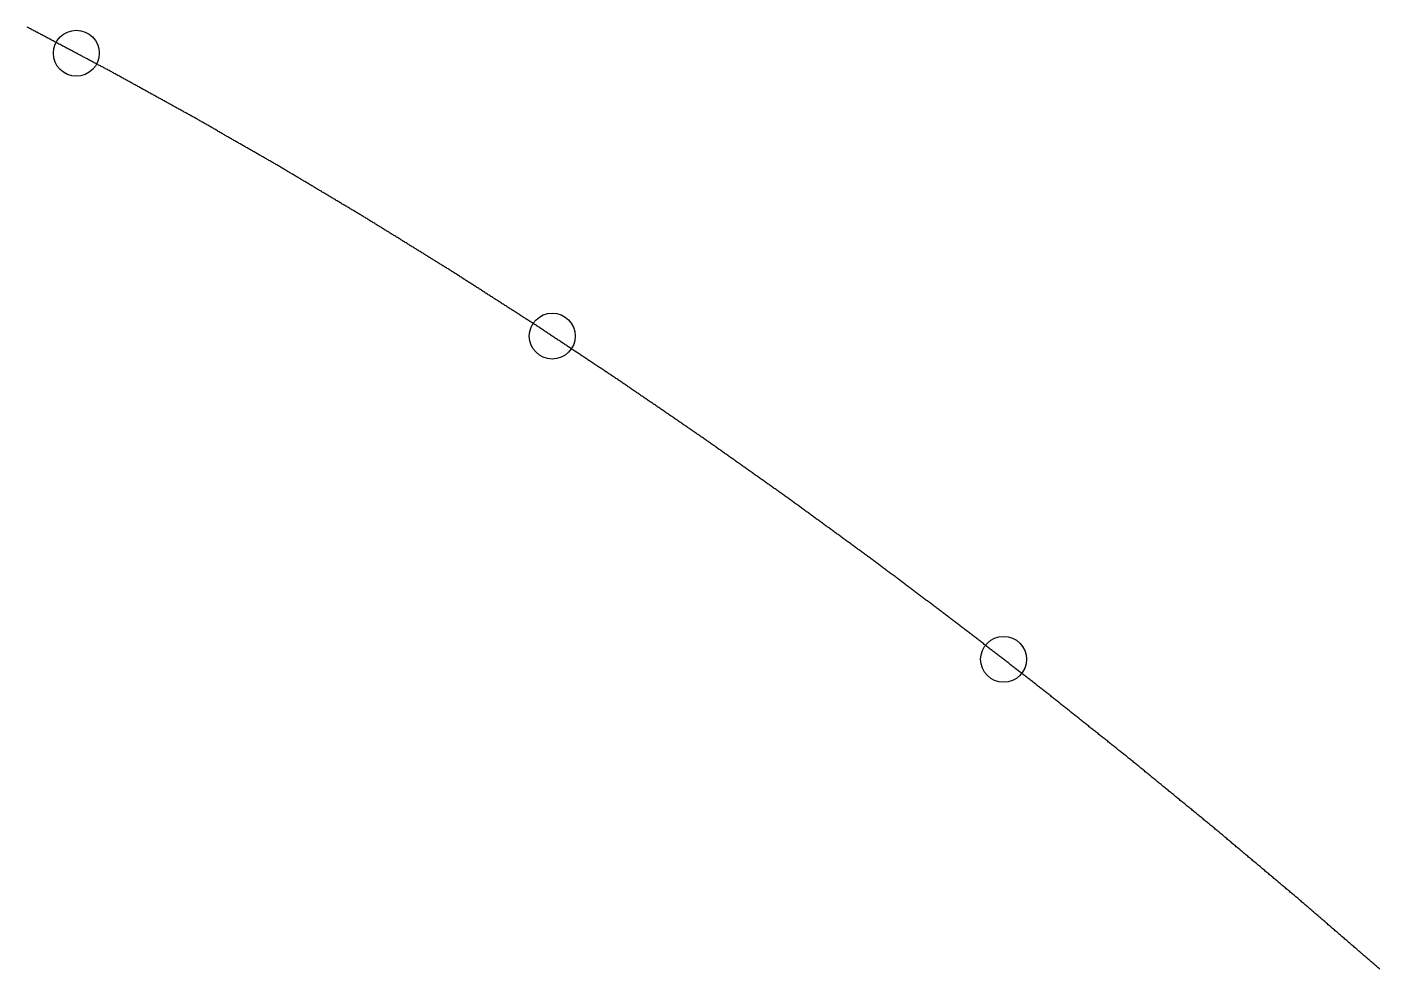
# Model space of a CAD drawing. Extents: x 2 to 292, y 1 to 254.
# Drawn here: x 174.69 to 189.42, y 16.31 to 26.57 of the extents above; entities that cross this region are included whole.
import ezdxf

# ---------------------------------------------------------------- set-up
doc = ezdxf.new("R2010")
doc.units = 0
doc.layers.get('0').update_dxf_attribs({"linetype": 'CONTINUOUS'})
doc.layers.add('RIB_INDICATION', color=1, linetype='CONTINUOUS')

msp = doc.modelspace()

# ---------------------------------------------------------------- linework, layer by layer
msp.add_polyline3d([(189.422, 16.3095, 0), (189.413, 16.3178, 0), (189.403, 16.326, 0), (189.394, 16.3342, 0), (189.384, 16.3425, 0), (189.374, 16.3507, 0), (189.365, 16.3589, 0), (189.355, 16.3672, 0), (189.346, 16.3754, 0), (189.336, 16.3836, 0), (189.327, 16.3919, 0), (189.317, 16.4001, 0), (189.308, 16.4083, 0), (189.298, 16.4166, 0), (189.289, 16.4248, 0), (189.279, 16.433, 0), (189.27, 16.4413, 0), (189.26, 16.4495, 0), (189.25, 16.4577, 0), (189.241, 16.466, 0), (189.231, 16.4742, 0), (189.222, 16.4824, 0), (189.212, 16.4907, 0), (189.203, 16.4989, 0), (189.193, 16.5072, 0), (189.184, 16.5154, 0), (189.174, 16.5236, 0), (189.165, 16.5319, 0), (189.155, 16.5401, 0), (189.146, 16.5483, 0), (189.136, 16.5566, 0), (189.126, 16.5648, 0), (189.117, 16.573, 0), (189.107, 16.5813, 0), (189.098, 16.5895, 0), (189.088, 16.5977, 0), (189.079, 16.606, 0), (189.069, 16.6142, 0), (189.06, 16.6224, 0), (189.05, 16.6307, 0), (189.041, 16.6389, 0), (189.031, 16.6471, 0), (189.022, 16.6554, 0), (189.012, 16.6636, 0), (189.002, 16.6718, 0), (188.993, 16.6801, 0), (188.983, 16.6883, 0), (188.974, 16.6965, 0), (188.964, 16.7048, 0), (188.955, 16.713, 0), (188.945, 16.7212, 0), (188.936, 16.7295, 0), (188.926, 16.7377, 0), (188.917, 16.7459, 0), (188.907, 16.7542, 0), (188.898, 16.7624, 0), (188.888, 16.7706, 0), (188.879, 16.7789, 0), (188.869, 16.7871, 0), (188.859, 16.7953, 0), (188.85, 16.8036, 0), (188.84, 16.8118, 0), (188.831, 16.82, 0), (188.821, 16.8283, 0), (188.812, 16.8365, 0), (188.802, 16.8447, 0), (188.793, 16.853, 0), (188.783, 16.8612, 0), (188.774, 16.8694, 0), (188.764, 16.8777, 0), (188.755, 16.8859, 0), (188.745, 16.8941, 0), (188.735, 16.9024, 0), (188.726, 16.9106, 0), (188.716, 16.9189, 0), (188.707, 16.9271, 0), (188.697, 16.9353, 0), (188.688, 16.9436, 0), (188.678, 16.9518, 0), (188.669, 16.96, 0), (188.659, 16.9683, 0), (188.65, 16.9765, 0), (188.64, 16.9847, 0), (188.631, 16.993, 0), (188.621, 17.0012, 0), (188.611, 17.0094, 0), (188.602, 17.0177, 0), (188.592, 17.0259, 0), (188.583, 17.0341, 0), (188.573, 17.0424, 0), (188.564, 17.0506, 0), (188.554, 17.0588, 0), (188.545, 17.0671, 0), (188.535, 17.0752, 0), (188.526, 17.0832, 0), (188.516, 17.0912, 0), (188.507, 17.0992, 0), (188.497, 17.1072, 0), (188.487, 17.1153, 0), (188.478, 17.1233, 0), (188.468, 17.1313, 0), (188.459, 17.1393, 0), (188.449, 17.1473, 0), (188.44, 17.1554, 0), (188.43, 17.1634, 0), (188.421, 17.1714, 0), (188.411, 17.1794, 0), (188.402, 17.1874, 0), (188.392, 17.1955, 0), (188.383, 17.2035, 0), (188.373, 17.2115, 0), (188.363, 17.2195, 0), (188.354, 17.2276, 0), (188.344, 17.2356, 0), (188.335, 17.2436, 0), (188.325, 17.2516, 0), (188.316, 17.2596, 0), (188.306, 17.2677, 0), (188.297, 17.2757, 0), (188.287, 17.2837, 0), (188.278, 17.2917, 0), (188.268, 17.2997, 0), (188.259, 17.3078, 0), (188.249, 17.3158, 0), (188.24, 17.3238, 0), (188.23, 17.3318, 0), (188.22, 17.3399, 0), (188.211, 17.3479, 0), (188.201, 17.3559, 0), (188.192, 17.3639, 0), (188.182, 17.3719, 0), (188.173, 17.38, 0), (188.163, 17.388, 0), (188.154, 17.396, 0), (188.144, 17.404, 0), (188.135, 17.412, 0), (188.125, 17.4201, 0), (188.116, 17.4281, 0), (188.106, 17.4361, 0), (188.096, 17.4441, 0), (188.087, 17.4522, 0), (188.077, 17.4602, 0), (188.068, 17.4682, 0), (188.058, 17.4762, 0), (188.049, 17.4842, 0), (188.039, 17.4923, 0), (188.03, 17.5003, 0), (188.02, 17.5083, 0), (188.011, 17.5163, 0), (188.001, 17.5243, 0), (187.992, 17.5324, 0), (187.982, 17.5404, 0), (187.973, 17.5484, 0), (187.963, 17.5564, 0), (187.953, 17.5644, 0), (187.944, 17.5725, 0), (187.934, 17.5805, 0), (187.925, 17.5885, 0), (187.915, 17.5965, 0), (187.906, 17.6046, 0), (187.896, 17.6126, 0), (187.887, 17.6206, 0), (187.877, 17.6286, 0), (187.868, 17.6366, 0), (187.858, 17.6447, 0), (187.849, 17.6527, 0), (187.839, 17.6607, 0), (187.829, 17.6687, 0), (187.82, 17.6767, 0), (187.81, 17.6848, 0), (187.801, 17.6928, 0), (187.791, 17.7008, 0), (187.782, 17.7088, 0), (187.772, 17.7169, 0), (187.763, 17.7249, 0), (187.753, 17.7329, 0), (187.744, 17.7409, 0), (187.734, 17.7489, 0), (187.725, 17.757, 0), (187.715, 17.765, 0), (187.706, 17.773, 0), (187.696, 17.781, 0), (187.686, 17.789, 0), (187.677, 17.7971, 0), (187.667, 17.8051, 0), (187.658, 17.8131, 0), (187.648, 17.8211, 0), (187.639, 17.8291, 0), (187.629, 17.8372, 0), (187.62, 17.8452, 0), (187.61, 17.8531, 0), (187.601, 17.8609, 0), (187.591, 17.8687, 0), (187.582, 17.8765, 0), (187.572, 17.8843, 0), (187.562, 17.8921, 0), (187.553, 17.8999, 0), (187.543, 17.9077, 0), (187.534, 17.9155, 0), (187.524, 17.9234, 0), (187.515, 17.9312, 0), (187.505, 17.939, 0), (187.496, 17.9468, 0), (187.486, 17.9546, 0), (187.477, 17.9624, 0), (187.467, 17.9702, 0), (187.458, 17.978, 0), (187.448, 17.9858, 0), (187.439, 17.9936, 0), (187.429, 18.0014, 0), (187.419, 18.0092, 0), (187.41, 18.0171, 0), (187.4, 18.0249, 0), (187.391, 18.0327, 0), (187.381, 18.0405, 0), (187.372, 18.0483, 0), (187.362, 18.0561, 0), (187.353, 18.0639, 0), (187.343, 18.0717, 0), (187.334, 18.0795, 0), (187.324, 18.0873, 0), (187.315, 18.0951, 0), (187.305, 18.103, 0), (187.296, 18.1108, 0), (187.286, 18.1186, 0), (187.276, 18.1264, 0), (187.267, 18.1342, 0), (187.257, 18.142, 0), (187.248, 18.1498, 0), (187.238, 18.1576, 0), (187.229, 18.1654, 0), (187.219, 18.1732, 0), (187.21, 18.181, 0), (187.2, 18.1888, 0), (187.191, 18.1967, 0), (187.181, 18.2045, 0), (187.172, 18.2123, 0), (187.162, 18.2201, 0), (187.153, 18.2279, 0), (187.143, 18.2357, 0), (187.133, 18.2435, 0), (187.124, 18.2513, 0), (187.114, 18.2591, 0), (187.105, 18.2669, 0), (187.095, 18.2747, 0), (187.086, 18.2825, 0), (187.076, 18.2904, 0), (187.067, 18.2982, 0), (187.057, 18.306, 0), (187.048, 18.3138, 0), (187.038, 18.3216, 0), (187.029, 18.3294, 0), (187.019, 18.3372, 0), (187.009, 18.345, 0), (187, 18.3528, 0), (186.99, 18.3606, 0), (186.981, 18.3684, 0), (186.971, 18.3762, 0), (186.962, 18.3841, 0), (186.952, 18.3919, 0), (186.943, 18.3997, 0), (186.933, 18.4075, 0), (186.924, 18.4153, 0), (186.914, 18.4231, 0), (186.905, 18.4309, 0), (186.895, 18.4387, 0), (186.886, 18.4465, 0), (186.876, 18.4543, 0), (186.866, 18.4621, 0), (186.857, 18.4699, 0), (186.847, 18.4778, 0), (186.838, 18.4856, 0), (186.828, 18.4934, 0), (186.819, 18.5012, 0), (186.809, 18.509, 0), (186.8, 18.5168, 0), (186.79, 18.5246, 0), (186.781, 18.5324, 0), (186.771, 18.5402, 0), (186.762, 18.548, 0), (186.752, 18.5558, 0), (186.743, 18.5637, 0), (186.733, 18.5715, 0), (186.723, 18.5793, 0), (186.714, 18.5871, 0), (186.704, 18.5949, 0), (186.695, 18.6027, 0), (186.685, 18.6104, 0), (186.676, 18.618, 0), (186.666, 18.6256, 0), (186.657, 18.6332, 0), (186.647, 18.6408, 0), (186.638, 18.6484, 0), (186.628, 18.656, 0), (186.619, 18.6635, 0), (186.609, 18.6711, 0), (186.6, 18.6787, 0), (186.59, 18.6863, 0), (186.58, 18.6939, 0), (186.571, 18.7015, 0), (186.561, 18.7091, 0), (186.552, 18.7167, 0), (186.542, 18.7243, 0), (186.533, 18.7319, 0), (186.523, 18.7395, 0), (186.514, 18.7471, 0), (186.504, 18.7547, 0), (186.495, 18.7623, 0), (186.485, 18.7699, 0), (186.476, 18.7775, 0), (186.466, 18.7851, 0), (186.457, 18.7927, 0), (186.447, 18.8003, 0), (186.437, 18.8079, 0), (186.428, 18.8155, 0), (186.418, 18.8231, 0), (186.409, 18.8307, 0), (186.399, 18.8382, 0), (186.39, 18.8458, 0), (186.38, 18.8534, 0), (186.371, 18.861, 0), (186.361, 18.8686, 0), (186.352, 18.8762, 0), (186.342, 18.8838, 0), (186.333, 18.8914, 0), (186.323, 18.899, 0), (186.314, 18.9066, 0), (186.304, 18.9142, 0), (186.295, 18.9218, 0), (186.285, 18.9294, 0), (186.275, 18.937, 0), (186.266, 18.9446, 0), (186.256, 18.9522, 0), (186.247, 18.9598, 0), (186.237, 18.9674, 0), (186.228, 18.975, 0), (186.218, 18.9826, 0), (186.209, 18.9902, 0), (186.199, 18.9978, 0), (186.19, 19.0054, 0), (186.18, 19.0129, 0), (186.171, 19.0205, 0), (186.161, 19.0281, 0), (186.152, 19.0357, 0), (186.142, 19.0433, 0), (186.132, 19.0509, 0), (186.123, 19.0585, 0), (186.113, 19.0661, 0), (186.104, 19.0737, 0), (186.094, 19.0813, 0), (186.085, 19.0889, 0), (186.075, 19.0965, 0), (186.066, 19.1041, 0), (186.056, 19.1117, 0), (186.047, 19.1193, 0), (186.037, 19.1269, 0), (186.028, 19.1345, 0), (186.018, 19.1421, 0), (186.009, 19.1497, 0), (185.999, 19.1573, 0), (185.989, 19.1649, 0), (185.98, 19.1725, 0), (185.97, 19.1801, 0), (185.961, 19.1877, 0), (185.951, 19.1952, 0), (185.942, 19.2028, 0), (185.932, 19.2104, 0), (185.923, 19.218, 0), (185.913, 19.2256, 0), (185.904, 19.2332, 0), (185.894, 19.2408, 0), (185.885, 19.2484, 0), (185.875, 19.256, 0), (185.866, 19.2636, 0), (185.856, 19.2712, 0), (185.846, 19.2788, 0), (185.837, 19.2864, 0), (185.827, 19.294, 0), (185.818, 19.3016, 0), (185.808, 19.3092, 0), (185.799, 19.3168, 0), (185.789, 19.3244, 0), (185.78, 19.332, 0), (185.77, 19.3396, 0), (185.761, 19.347, 0), (185.751, 19.3544, 0), (185.742, 19.3618, 0), (185.732, 19.3692, 0), (185.723, 19.3766, 0), (185.713, 19.384, 0), (185.704, 19.3913, 0), (185.694, 19.3987, 0), (185.684, 19.4061, 0), (185.675, 19.4135, 0), (185.665, 19.4209, 0), (185.656, 19.4283, 0), (185.646, 19.4356, 0), (185.637, 19.443, 0), (185.627, 19.4504, 0), (185.618, 19.4578, 0), (185.608, 19.4652, 0), (185.599, 19.4726, 0), (185.589, 19.4799, 0), (185.58, 19.4873, 0), (185.57, 19.4947, 0), (185.561, 19.5021, 0), (185.551, 19.5095, 0), (185.541, 19.5169, 0), (185.532, 19.5242, 0), (185.522, 19.5316, 0), (185.513, 19.539, 0), (185.503, 19.5464, 0), (185.494, 19.5538, 0), (185.484, 19.5612, 0), (185.475, 19.5685, 0), (185.465, 19.5759, 0), (185.456, 19.5833, 0), (185.446, 19.5907, 0), (185.437, 19.5981, 0), (185.427, 19.6055, 0), (185.418, 19.6128, 0), (185.408, 19.6202, 0), (185.399, 19.6276, 0), (185.389, 19.635, 0), (185.379, 19.6424, 0), (185.37, 19.6497, 0), (185.36, 19.6571, 0), (185.351, 19.6645, 0), (185.341, 19.6719, 0), (185.332, 19.6793, 0), (185.322, 19.6867, 0), (185.313, 19.694, 0), (185.303, 19.7014, 0), (185.294, 19.7088, 0), (185.284, 19.7162, 0), (185.275, 19.7236, 0), (185.265, 19.731, 0), (185.256, 19.7383, 0), (185.246, 19.7457, 0), (185.237, 19.7531, 0), (185.227, 19.7605, 0), (185.217, 19.7679, 0), (185.208, 19.7753, 0), (185.198, 19.7826, 0), (185.189, 19.79, 0), (185.179, 19.7974, 0), (185.17, 19.8048, 0), (185.16, 19.8122, 0), (185.151, 19.8196, 0), (185.141, 19.8269, 0), (185.132, 19.8343, 0), (185.122, 19.8417, 0), (185.113, 19.8491, 0), (185.103, 19.8565, 0), (185.094, 19.8639, 0), (185.084, 19.8712, 0), (185.074, 19.8786, 0), (185.065, 19.886, 0), (185.055, 19.8934, 0), (185.046, 19.9008, 0), (185.036, 19.9082, 0), (185.027, 19.9155, 0), (185.017, 19.9229, 0), (185.008, 19.9303, 0), (184.998, 19.9377, 0), (184.989, 19.9451, 0), (184.979, 19.9524, 0), (184.97, 19.9598, 0), (184.96, 19.9672, 0), (184.951, 19.9746, 0), (184.941, 19.982, 0), (184.932, 19.9894, 0), (184.922, 19.9967, 0), (184.912, 20.0041, 0), (184.903, 20.0115, 0), (184.893, 20.0189, 0), (184.884, 20.0263, 0), (184.874, 20.0337, 0), (184.865, 20.041, 0), (184.855, 20.0484, 0), (184.846, 20.0558, 0), (184.836, 20.0631, 0), (184.827, 20.0703, 0), (184.817, 20.0774, 0), (184.808, 20.0846, 0), (184.798, 20.0918, 0), (184.789, 20.0989, 0), (184.779, 20.1061, 0), (184.77, 20.1133, 0), (184.76, 20.1205, 0), (184.75, 20.1276, 0), (184.741, 20.1348, 0), (184.731, 20.142, 0), (184.722, 20.1491, 0), (184.712, 20.1563, 0), (184.703, 20.1635, 0), (184.693, 20.1706, 0), (184.684, 20.1778, 0), (184.674, 20.185, 0), (184.665, 20.1922, 0), (184.655, 20.1993, 0), (184.646, 20.2065, 0), (184.636, 20.2137, 0), (184.627, 20.2208, 0), (184.617, 20.228, 0), (184.608, 20.2352, 0), (184.598, 20.2423, 0), (184.588, 20.2495, 0), (184.579, 20.2567, 0), (184.569, 20.2639, 0), (184.56, 20.271, 0), (184.55, 20.2782, 0), (184.541, 20.2854, 0), (184.531, 20.2925, 0), (184.522, 20.2997, 0), (184.512, 20.3069, 0), (184.503, 20.314, 0), (184.493, 20.3212, 0), (184.484, 20.3284, 0), (184.474, 20.3356, 0), (184.465, 20.3427, 0), (184.455, 20.3499, 0), (184.446, 20.3571, 0), (184.436, 20.3642, 0), (184.426, 20.3714, 0), (184.417, 20.3786, 0), (184.407, 20.3857, 0), (184.398, 20.3929, 0), (184.388, 20.4001, 0), (184.379, 20.4073, 0), (184.369, 20.4144, 0), (184.36, 20.4216, 0), (184.35, 20.4288, 0), (184.341, 20.4359, 0), (184.331, 20.4431, 0), (184.322, 20.4503, 0), (184.312, 20.4574, 0), (184.303, 20.4646, 0), (184.293, 20.4718, 0), (184.284, 20.479, 0), (184.274, 20.4861, 0), (184.264, 20.4933, 0), (184.255, 20.5005, 0), (184.245, 20.5076, 0), (184.236, 20.5148, 0), (184.226, 20.522, 0), (184.217, 20.5292, 0), (184.207, 20.5363, 0), (184.198, 20.5435, 0), (184.188, 20.5507, 0), (184.179, 20.5578, 0), (184.169, 20.565, 0), (184.16, 20.5722, 0), (184.15, 20.5793, 0), (184.141, 20.5865, 0), (184.131, 20.5937, 0), (184.122, 20.6009, 0), (184.112, 20.608, 0), (184.103, 20.6152, 0), (184.093, 20.6224, 0), (184.083, 20.6295, 0), (184.074, 20.6367, 0), (184.064, 20.6439, 0), (184.055, 20.651, 0), (184.045, 20.6582, 0), (184.036, 20.6654, 0), (184.026, 20.6726, 0), (184.017, 20.6797, 0), (184.007, 20.6869, 0), (183.998, 20.6941, 0), (183.988, 20.7012, 0), (183.979, 20.7084, 0), (183.969, 20.7156, 0), (183.96, 20.7227, 0), (183.95, 20.7299, 0), (183.941, 20.7371, 0), (183.931, 20.7443, 0), (183.921, 20.7514, 0), (183.912, 20.7585, 0), (183.902, 20.7655, 0), (183.893, 20.7724, 0), (183.883, 20.7794, 0), (183.874, 20.7863, 0), (183.864, 20.7933, 0), (183.855, 20.8002, 0), (183.845, 20.8072, 0), (183.836, 20.8142, 0), (183.826, 20.8211, 0), (183.817, 20.8281, 0), (183.807, 20.835, 0), (183.798, 20.842, 0), (183.788, 20.8489, 0), (183.779, 20.8559, 0), (183.769, 20.8629, 0), (183.759, 20.8698, 0), (183.75, 20.8768, 0), (183.74, 20.8837, 0), (183.731, 20.8907, 0), (183.721, 20.8977, 0), (183.712, 20.9046, 0), (183.702, 20.9116, 0), (183.693, 20.9185, 0), (183.683, 20.9255, 0), (183.674, 20.9324, 0), (183.664, 20.9394, 0), (183.655, 20.9464, 0), (183.645, 20.9533, 0), (183.636, 20.9603, 0), (183.626, 20.9672, 0), (183.617, 20.9742, 0), (183.607, 20.9811, 0), (183.598, 20.9881, 0), (183.588, 20.9951, 0), (183.578, 21.002, 0), (183.569, 21.009, 0), (183.559, 21.0159, 0), (183.55, 21.0229, 0), (183.54, 21.0298, 0), (183.531, 21.0368, 0), (183.521, 21.0438, 0), (183.512, 21.0507, 0), (183.502, 21.0577, 0), (183.493, 21.0646, 0), (183.483, 21.0716, 0), (183.474, 21.0785, 0), (183.464, 21.0855, 0), (183.455, 21.0925, 0), (183.445, 21.0994, 0), (183.436, 21.1064, 0), (183.426, 21.1133, 0), (183.417, 21.1203, 0), (183.407, 21.1272, 0), (183.397, 21.1342, 0), (183.388, 21.1412, 0), (183.378, 21.1481, 0), (183.369, 21.1551, 0), (183.359, 21.162, 0), (183.35, 21.169, 0), (183.34, 21.1759, 0), (183.331, 21.1829, 0), (183.321, 21.1899, 0), (183.312, 21.1968, 0), (183.302, 21.2038, 0), (183.293, 21.2107, 0), (183.283, 21.2177, 0), (183.274, 21.2246, 0), (183.264, 21.2316, 0), (183.255, 21.2386, 0), (183.245, 21.2455, 0), (183.236, 21.2525, 0), (183.226, 21.2594, 0), (183.216, 21.2664, 0), (183.207, 21.2734, 0), (183.197, 21.2803, 0), (183.188, 21.2873, 0), (183.178, 21.2942, 0), (183.169, 21.3012, 0), (183.159, 21.3081, 0), (183.15, 21.3151, 0), (183.14, 21.3221, 0), (183.131, 21.329, 0), (183.121, 21.336, 0), (183.112, 21.3429, 0), (183.102, 21.3499, 0), (183.093, 21.3568, 0), (183.083, 21.3638, 0), (183.074, 21.3708, 0), (183.064, 21.3777, 0), (183.054, 21.3847, 0), (183.045, 21.3916, 0), (183.035, 21.3986, 0), (183.026, 21.4055, 0), (183.016, 21.4125, 0), (183.007, 21.4195, 0), (182.997, 21.4264, 0), (182.988, 21.4333, 0), (182.978, 21.44, 0), (182.969, 21.4468, 0), (182.959, 21.4535, 0), (182.95, 21.4603, 0), (182.94, 21.467, 0), (182.931, 21.4738, 0), (182.921, 21.4805, 0), (182.912, 21.4872, 0), (182.902, 21.494, 0), (182.893, 21.5007, 0), (182.883, 21.5075, 0), (182.874, 21.5142, 0), (182.864, 21.521, 0), (182.854, 21.5277, 0), (182.845, 21.5345, 0), (182.835, 21.5412, 0), (182.826, 21.5479, 0), (182.816, 21.5547, 0), (182.807, 21.5614, 0), (182.797, 21.5682, 0), (182.788, 21.5749, 0), (182.778, 21.5817, 0), (182.769, 21.5884, 0), (182.759, 21.5952, 0), (182.75, 21.6019, 0), (182.74, 21.6086, 0), (182.731, 21.6154, 0), (182.721, 21.6221, 0), (182.712, 21.6289, 0), (182.702, 21.6356, 0), (182.693, 21.6424, 0), (182.683, 21.6491, 0), (182.673, 21.6559, 0), (182.664, 21.6626, 0), (182.654, 21.6694, 0), (182.645, 21.6761, 0), (182.635, 21.6828, 0), (182.626, 21.6896, 0), (182.616, 21.6963, 0), (182.607, 21.7031, 0), (182.597, 21.7098, 0), (182.588, 21.7166, 0), (182.578, 21.7233, 0), (182.569, 21.7301, 0), (182.559, 21.7368, 0), (182.55, 21.7435, 0), (182.54, 21.7503, 0), (182.531, 21.757, 0), (182.521, 21.7638, 0), (182.512, 21.7705, 0), (182.502, 21.7773, 0), (182.492, 21.784, 0), (182.483, 21.7908, 0), (182.473, 21.7975, 0), (182.464, 21.8042, 0), (182.454, 21.811, 0), (182.445, 21.8177, 0), (182.435, 21.8245, 0), (182.426, 21.8312, 0), (182.416, 21.838, 0), (182.407, 21.8447, 0), (182.397, 21.8515, 0), (182.388, 21.8582, 0), (182.378, 21.8649, 0), (182.369, 21.8717, 0), (182.359, 21.8784, 0), (182.35, 21.8852, 0), (182.34, 21.8919, 0), (182.331, 21.8987, 0), (182.321, 21.9054, 0), (182.312, 21.9122, 0), (182.302, 21.9189, 0), (182.292, 21.9256, 0), (182.283, 21.9324, 0), (182.273, 21.9391, 0), (182.264, 21.9459, 0), (182.254, 21.9526, 0), (182.245, 21.9594, 0), (182.235, 21.9661, 0), (182.226, 21.9729, 0), (182.216, 21.9796, 0), (182.207, 21.9863, 0), (182.197, 21.9931, 0), (182.188, 21.9998, 0), (182.178, 22.0066, 0), (182.169, 22.0133, 0), (182.159, 22.0201, 0), (182.15, 22.0268, 0), (182.14, 22.0336, 0), (182.131, 22.0403, 0), (182.121, 22.0471, 0), (182.111, 22.0538, 0), (182.102, 22.0605, 0), (182.092, 22.0673, 0), (182.083, 22.074, 0), (182.073, 22.0808, 0), (182.064, 22.0874, 0), (182.054, 22.094, 0), (182.045, 22.1005, 0), (182.035, 22.107, 0), (182.026, 22.1136, 0), (182.016, 22.1201, 0), (182.007, 22.1266, 0), (181.997, 22.1332, 0), (181.988, 22.1397, 0), (181.978, 22.1462, 0), (181.969, 22.1528, 0), (181.959, 22.1593, 0), (181.95, 22.1658, 0), (181.94, 22.1724, 0), (181.931, 22.1789, 0), (181.921, 22.1854, 0), (181.911, 22.192, 0), (181.902, 22.1985, 0), (181.892, 22.205, 0), (181.883, 22.2116, 0), (181.873, 22.2181, 0), (181.864, 22.2246, 0), (181.854, 22.2311, 0), (181.845, 22.2377, 0), (181.835, 22.2442, 0), (181.826, 22.2507, 0), (181.816, 22.2573, 0), (181.807, 22.2638, 0), (181.797, 22.2703, 0), (181.788, 22.2769, 0), (181.778, 22.2834, 0), (181.769, 22.2899, 0), (181.759, 22.2965, 0), (181.75, 22.303, 0), (181.74, 22.3095, 0), (181.731, 22.3161, 0), (181.721, 22.3226, 0), (181.711, 22.3291, 0), (181.702, 22.3357, 0), (181.692, 22.3422, 0), (181.683, 22.3487, 0), (181.673, 22.3553, 0), (181.664, 22.3618, 0), (181.654, 22.3683, 0), (181.645, 22.3748, 0), (181.635, 22.3814, 0), (181.626, 22.3879, 0), (181.616, 22.3944, 0), (181.607, 22.401, 0), (181.597, 22.4075, 0), (181.588, 22.414, 0), (181.578, 22.4206, 0), (181.569, 22.4271, 0), (181.559, 22.4336, 0), (181.55, 22.4402, 0), (181.54, 22.4467, 0), (181.531, 22.4532, 0), (181.521, 22.4598, 0), (181.512, 22.4663, 0), (181.502, 22.4728, 0), (181.492, 22.4794, 0), (181.483, 22.4859, 0), (181.473, 22.4924, 0), (181.464, 22.499, 0), (181.454, 22.5055, 0), (181.445, 22.512, 0), (181.435, 22.5186, 0), (181.426, 22.5251, 0), (181.416, 22.5316, 0), (181.407, 22.5381, 0), (181.397, 22.5447, 0), (181.388, 22.5512, 0), (181.378, 22.5577, 0), (181.369, 22.5643, 0), (181.359, 22.5708, 0), (181.35, 22.5773, 0), (181.34, 22.5839, 0), (181.331, 22.5904, 0), (181.321, 22.5969, 0), (181.312, 22.6035, 0), (181.302, 22.61, 0), (181.292, 22.6165, 0), (181.283, 22.6231, 0), (181.273, 22.6296, 0), (181.264, 22.6361, 0), (181.254, 22.6427, 0), (181.245, 22.6492, 0), (181.235, 22.6557, 0), (181.226, 22.6623, 0), (181.216, 22.6688, 0), (181.207, 22.6753, 0), (181.197, 22.6818, 0), (181.188, 22.6884, 0), (181.178, 22.6949, 0), (181.169, 22.7014, 0), (181.159, 22.708, 0), (181.15, 22.7145, 0), (181.14, 22.721, 0), (181.131, 22.7273, 0), (181.121, 22.7336, 0), (181.112, 22.7399, 0), (181.102, 22.7463, 0), (181.092, 22.7526, 0), (181.083, 22.7589, 0), (181.073, 22.7652, 0), (181.064, 22.7715, 0), (181.054, 22.7778, 0), (181.045, 22.7842, 0), (181.035, 22.7905, 0), (181.026, 22.7968, 0), (181.016, 22.8031, 0), (181.007, 22.8094, 0), (180.997, 22.8158, 0), (180.988, 22.8221, 0), (180.978, 22.8284, 0), (180.969, 22.8347, 0), (180.959, 22.841, 0), (180.95, 22.8474, 0), (180.94, 22.8537, 0), (180.931, 22.86, 0), (180.921, 22.8663, 0), (180.912, 22.8726, 0), (180.902, 22.879, 0), (180.893, 22.8853, 0), (180.883, 22.8916, 0), (180.873, 22.8979, 0), (180.864, 22.9042, 0), (180.854, 22.9106, 0), (180.845, 22.9169, 0), (180.835, 22.9232, 0), (180.826, 22.9295, 0), (180.816, 22.9358, 0), (180.807, 22.9421, 0), (180.797, 22.9485, 0), (180.788, 22.9548, 0), (180.778, 22.9611, 0), (180.769, 22.9674, 0), (180.759, 22.9737, 0), (180.75, 22.9801, 0), (180.74, 22.9864, 0), (180.731, 22.9927, 0), (180.721, 22.999, 0), (180.712, 23.0053, 0), (180.702, 23.0117, 0), (180.693, 23.018, 0), (180.683, 23.0243, 0), (180.674, 23.0306, 0), (180.664, 23.0369, 0), (180.654, 23.0433, 0), (180.645, 23.0496, 0), (180.635, 23.0559, 0), (180.626, 23.0622, 0), (180.616, 23.0685, 0), (180.607, 23.0748, 0), (180.597, 23.0812, 0), (180.588, 23.0875, 0), (180.578, 23.0938, 0), (180.569, 23.1001, 0), (180.559, 23.1064, 0), (180.55, 23.1128, 0), (180.54, 23.1191, 0), (180.531, 23.1254, 0), (180.521, 23.1317, 0), (180.512, 23.138, 0), (180.502, 23.1444, 0), (180.493, 23.1507, 0), (180.483, 23.157, 0), (180.474, 23.1633, 0), (180.464, 23.1696, 0), (180.455, 23.176, 0), (180.445, 23.1823, 0), (180.435, 23.1886, 0), (180.426, 23.1949, 0), (180.416, 23.2012, 0), (180.407, 23.2075, 0), (180.397, 23.2139, 0), (180.388, 23.2202, 0), (180.378, 23.2265, 0), (180.369, 23.2328, 0), (180.359, 23.2391, 0), (180.35, 23.2455, 0), (180.34, 23.2518, 0), (180.331, 23.2581, 0), (180.321, 23.2644, 0), (180.312, 23.2707, 0), (180.302, 23.2771, 0), (180.293, 23.2834, 0), (180.283, 23.2897, 0), (180.274, 23.296, 0), (180.264, 23.3023, 0), (180.255, 23.3087, 0), (180.245, 23.315, 0), (180.236, 23.3213, 0), (180.226, 23.3276, 0), (180.216, 23.3339, 0), (180.207, 23.34, 0), (180.197, 23.3461, 0), (180.188, 23.3522, 0), (180.178, 23.3583, 0), (180.169, 23.3644, 0), (180.159, 23.3705, 0), (180.15, 23.3766, 0), (180.14, 23.3827, 0), (180.131, 23.3888, 0), (180.121, 23.3949, 0), (180.112, 23.401, 0), (180.102, 23.4072, 0), (180.093, 23.4133, 0), (180.083, 23.4194, 0), (180.074, 23.4255, 0), (180.064, 23.4316, 0), (180.055, 23.4377, 0), (180.045, 23.4438, 0), (180.036, 23.4499, 0), (180.026, 23.456, 0), (180.017, 23.4621, 0), (180.007, 23.4682, 0), (179.998, 23.4743, 0), (179.988, 23.4804, 0), (179.979, 23.4865, 0), (179.969, 23.4926, 0), (179.959, 23.4988, 0), (179.95, 23.5049, 0), (179.94, 23.511, 0), (179.931, 23.5171, 0), (179.921, 23.5232, 0), (179.912, 23.5293, 0), (179.902, 23.5354, 0), (179.893, 23.5415, 0), (179.883, 23.5476, 0), (179.874, 23.5537, 0), (179.864, 23.5598, 0), (179.855, 23.5659, 0), (179.845, 23.572, 0), (179.836, 23.5781, 0), (179.826, 23.5842, 0), (179.817, 23.5903, 0), (179.807, 23.5965, 0), (179.798, 23.6026, 0), (179.788, 23.6087, 0), (179.779, 23.6148, 0), (179.769, 23.6209, 0), (179.76, 23.627, 0), (179.75, 23.6331, 0), (179.741, 23.6392, 0), (179.731, 23.6453, 0), (179.721, 23.6514, 0), (179.712, 23.6575, 0), (179.702, 23.6636, 0), (179.693, 23.6697, 0), (179.683, 23.6758, 0), (179.674, 23.6819, 0), (179.664, 23.688, 0), (179.655, 23.6942, 0), (179.645, 23.7003, 0), (179.636, 23.7064, 0), (179.626, 23.7125, 0), (179.617, 23.7186, 0), (179.607, 23.7247, 0), (179.598, 23.7308, 0), (179.588, 23.7369, 0), (179.579, 23.743, 0), (179.569, 23.7491, 0), (179.56, 23.7552, 0), (179.55, 23.7613, 0), (179.541, 23.7674, 0), (179.531, 23.7735, 0), (179.522, 23.7796, 0), (179.512, 23.7857, 0), (179.503, 23.7919, 0), (179.493, 23.798, 0), (179.483, 23.8041, 0), (179.474, 23.8102, 0), (179.464, 23.8163, 0), (179.455, 23.8224, 0), (179.445, 23.8285, 0), (179.436, 23.8346, 0), (179.426, 23.8407, 0), (179.417, 23.8468, 0), (179.407, 23.8529, 0), (179.398, 23.859, 0), (179.388, 23.8651, 0), (179.379, 23.8712, 0), (179.369, 23.8773, 0), (179.36, 23.8834, 0), (179.35, 23.8896, 0), (179.341, 23.8957, 0), (179.331, 23.9018, 0), (179.322, 23.9079, 0), (179.312, 23.914, 0), (179.303, 23.9201, 0), (179.293, 23.9262, 0), (179.284, 23.932, 0), (179.274, 23.9379, 0), (179.265, 23.9438, 0), (179.255, 23.9497, 0), (179.245, 23.9556, 0), (179.236, 23.9615, 0), (179.226, 23.9674, 0), (179.217, 23.9733, 0), (179.207, 23.9792, 0), (179.198, 23.9851, 0), (179.188, 23.991, 0), (179.179, 23.9969, 0), (179.169, 24.0028, 0), (179.16, 24.0087, 0), (179.15, 24.0146, 0), (179.141, 24.0205, 0), (179.131, 24.0263, 0), (179.122, 24.0322, 0), (179.112, 24.0381, 0), (179.103, 24.044, 0), (179.093, 24.0499, 0), (179.084, 24.0558, 0), (179.074, 24.0617, 0), (179.065, 24.0676, 0), (179.055, 24.0735, 0), (179.046, 24.0794, 0), (179.036, 24.0853, 0), (179.027, 24.0912, 0), (179.017, 24.0971, 0), (179.008, 24.103, 0), (178.998, 24.1089, 0), (178.989, 24.1147, 0), (178.979, 24.1206, 0), (178.969, 24.1265, 0), (178.96, 24.1324, 0), (178.95, 24.1383, 0), (178.941, 24.1442, 0), (178.931, 24.1501, 0), (178.922, 24.156, 0), (178.912, 24.1619, 0), (178.903, 24.1678, 0), (178.893, 24.1737, 0), (178.884, 24.1796, 0), (178.874, 24.1855, 0), (178.865, 24.1914, 0), (178.855, 24.1973, 0), (178.846, 24.2032, 0), (178.836, 24.209, 0), (178.827, 24.2149, 0), (178.817, 24.2208, 0), (178.808, 24.2267, 0), (178.798, 24.2326, 0), (178.789, 24.2385, 0), (178.779, 24.2444, 0), (178.77, 24.2503, 0), (178.76, 24.2562, 0), (178.751, 24.2621, 0), (178.741, 24.268, 0), (178.732, 24.2739, 0), (178.722, 24.2798, 0), (178.712, 24.2857, 0), (178.703, 24.2916, 0), (178.693, 24.2974, 0), (178.684, 24.3033, 0), (178.674, 24.3092, 0), (178.665, 24.3151, 0), (178.655, 24.321, 0), (178.646, 24.3269, 0), (178.636, 24.3328, 0), (178.627, 24.3387, 0), (178.617, 24.3446, 0), (178.608, 24.3505, 0), (178.598, 24.3564, 0), (178.589, 24.3623, 0), (178.579, 24.3682, 0), (178.57, 24.3741, 0), (178.56, 24.38, 0), (178.551, 24.3859, 0), (178.541, 24.3917, 0), (178.532, 24.3976, 0), (178.522, 24.4035, 0), (178.513, 24.4094, 0), (178.503, 24.4153, 0), (178.494, 24.4212, 0), (178.484, 24.4271, 0), (178.475, 24.433, 0), (178.465, 24.4389, 0), (178.455, 24.4448, 0), (178.446, 24.4507, 0), (178.436, 24.4566, 0), (178.427, 24.4625, 0), (178.417, 24.4684, 0), (178.408, 24.4743, 0), (178.398, 24.4801, 0), (178.389, 24.486, 0), (178.379, 24.4919, 0), (178.37, 24.4978, 0), (178.36, 24.5035, 0), (178.351, 24.5092, 0), (178.341, 24.5148, 0), (178.332, 24.5205, 0), (178.322, 24.5262, 0), (178.313, 24.5319, 0), (178.303, 24.5376, 0), (178.294, 24.5432, 0), (178.284, 24.5489, 0), (178.275, 24.5546, 0), (178.265, 24.5603, 0), (178.256, 24.566, 0), (178.246, 24.5716, 0), (178.237, 24.5773, 0), (178.227, 24.583, 0), (178.218, 24.5887, 0), (178.208, 24.5944, 0), (178.199, 24.6001, 0), (178.189, 24.6057, 0), (178.18, 24.6114, 0), (178.17, 24.6171, 0), (178.16, 24.6228, 0), (178.151, 24.6285, 0), (178.141, 24.6341, 0), (178.132, 24.6398, 0), (178.122, 24.6455, 0), (178.113, 24.6512, 0), (178.103, 24.6569, 0), (178.094, 24.6625, 0), (178.084, 24.6682, 0), (178.075, 24.6739, 0), (178.065, 24.6796, 0), (178.056, 24.6853, 0), (178.046, 24.6909, 0), (178.037, 24.6966, 0), (178.027, 24.7023, 0), (178.018, 24.708, 0), (178.008, 24.7137, 0), (177.999, 24.7194, 0), (177.989, 24.725, 0), (177.98, 24.7307, 0), (177.97, 24.7364, 0), (177.961, 24.7421, 0), (177.951, 24.7478, 0), (177.942, 24.7534, 0), (177.932, 24.7591, 0), (177.923, 24.7648, 0), (177.913, 24.7705, 0), (177.904, 24.7762, 0), (177.894, 24.7818, 0), (177.885, 24.7875, 0), (177.875, 24.7932, 0), (177.865, 24.7989, 0), (177.856, 24.8046, 0), (177.846, 24.8102, 0), (177.837, 24.8159, 0), (177.827, 24.8216, 0), (177.818, 24.8273, 0), (177.808, 24.833, 0), (177.799, 24.8386, 0), (177.789, 24.8443, 0), (177.78, 24.85, 0), (177.77, 24.8557, 0), (177.761, 24.8614, 0), (177.751, 24.8671, 0), (177.742, 24.8727, 0), (177.732, 24.8784, 0), (177.723, 24.8841, 0), (177.713, 24.8898, 0), (177.704, 24.8955, 0), (177.694, 24.9011, 0), (177.685, 24.9068, 0), (177.675, 24.9125, 0), (177.666, 24.9182, 0), (177.656, 24.9239, 0), (177.647, 24.9295, 0), (177.637, 24.9352, 0), (177.628, 24.9409, 0), (177.618, 24.9466, 0), (177.609, 24.9523, 0), (177.599, 24.9579, 0), (177.59, 24.9636, 0), (177.58, 24.9693, 0), (177.57, 24.975, 0), (177.561, 24.9807, 0), (177.551, 24.9863, 0), (177.542, 24.992, 0), (177.532, 24.9977, 0), (177.523, 25.0034, 0), (177.513, 25.0091, 0), (177.504, 25.0148, 0), (177.494, 25.0204, 0), (177.485, 25.0261, 0), (177.475, 25.0318, 0), (177.466, 25.0375, 0), (177.456, 25.0432, 0), (177.447, 25.0488, 0), (177.437, 25.0543, 0), (177.428, 25.0598, 0), (177.418, 25.0652, 0), (177.409, 25.0707, 0), (177.399, 25.0762, 0), (177.39, 25.0816, 0), (177.38, 25.0871, 0), (177.371, 25.0926, 0), (177.361, 25.098, 0), (177.352, 25.1035, 0), (177.342, 25.109, 0), (177.333, 25.1144, 0), (177.323, 25.1199, 0), (177.314, 25.1254, 0), (177.304, 25.1308, 0), (177.295, 25.1363, 0), (177.285, 25.1418, 0), (177.275, 25.1472, 0), (177.266, 25.1527, 0), (177.256, 25.1582, 0), (177.247, 25.1636, 0), (177.237, 25.1691, 0), (177.228, 25.1746, 0), (177.218, 25.18, 0), (177.209, 25.1855, 0), (177.199, 25.191, 0), (177.19, 25.1965, 0), (177.18, 25.2019, 0), (177.171, 25.2074, 0), (177.161, 25.2129, 0), (177.152, 25.2183, 0), (177.142, 25.2238, 0), (177.133, 25.2293, 0), (177.123, 25.2347, 0), (177.114, 25.2402, 0), (177.104, 25.2457, 0), (177.095, 25.2511, 0), (177.085, 25.2566, 0), (177.076, 25.2621, 0), (177.066, 25.2675, 0), (177.057, 25.273, 0), (177.047, 25.2785, 0), (177.038, 25.2839, 0), (177.028, 25.2894, 0), (177.019, 25.2949, 0), (177.009, 25.3003, 0), (177, 25.3058, 0), (176.99, 25.3113, 0), (176.981, 25.3168, 0), (176.971, 25.3222, 0), (176.962, 25.3277, 0), (176.952, 25.3332, 0), (176.942, 25.3386, 0), (176.933, 25.3441, 0), (176.923, 25.3496, 0), (176.914, 25.355, 0), (176.904, 25.3605, 0), (176.895, 25.366, 0), (176.885, 25.3714, 0), (176.876, 25.3769, 0), (176.866, 25.3824, 0), (176.857, 25.3878, 0), (176.847, 25.3933, 0), (176.838, 25.3988, 0), (176.828, 25.4042, 0), (176.819, 25.4097, 0), (176.809, 25.4152, 0), (176.8, 25.4206, 0), (176.79, 25.4261, 0), (176.781, 25.4316, 0), (176.771, 25.437, 0), (176.762, 25.4425, 0), (176.752, 25.448, 0), (176.743, 25.4535, 0), (176.733, 25.4589, 0), (176.724, 25.4644, 0), (176.714, 25.4699, 0), (176.705, 25.4753, 0), (176.695, 25.4808, 0), (176.686, 25.4863, 0), (176.676, 25.4917, 0), (176.667, 25.4972, 0), (176.657, 25.5027, 0), (176.648, 25.5081, 0), (176.638, 25.5136, 0), (176.629, 25.5191, 0), (176.619, 25.5245, 0), (176.609, 25.53, 0), (176.6, 25.5355, 0), (176.59, 25.5409, 0), (176.581, 25.5464, 0), (176.571, 25.5519, 0), (176.562, 25.5573, 0), (176.552, 25.5628, 0), (176.543, 25.5683, 0), (176.533, 25.5737, 0), (176.524, 25.5792, 0), (176.514, 25.5845, 0), (176.505, 25.5897, 0), (176.495, 25.595, 0), (176.486, 25.6002, 0), (176.476, 25.6055, 0), (176.467, 25.6107, 0), (176.457, 25.616, 0), (176.448, 25.6212, 0), (176.438, 25.6265, 0), (176.429, 25.6318, 0), (176.419, 25.637, 0), (176.41, 25.6423, 0), (176.4, 25.6475, 0), (176.391, 25.6528, 0), (176.381, 25.658, 0), (176.372, 25.6633, 0), (176.362, 25.6685, 0), (176.353, 25.6738, 0), (176.343, 25.6791, 0), (176.334, 25.6843, 0), (176.324, 25.6896, 0), (176.315, 25.6948, 0), (176.305, 25.7001, 0), (176.296, 25.7053, 0), (176.286, 25.7106, 0), (176.277, 25.7158, 0), (176.267, 25.7211, 0), (176.258, 25.7264, 0), (176.248, 25.7316, 0), (176.238, 25.7369, 0), (176.229, 25.7421, 0), (176.219, 25.7474, 0), (176.21, 25.7526, 0), (176.2, 25.7579, 0), (176.191, 25.7631, 0), (176.181, 25.7684, 0), (176.172, 25.7737, 0), (176.162, 25.7789, 0), (176.153, 25.7842, 0), (176.143, 25.7894, 0), (176.134, 25.7947, 0), (176.124, 25.7999, 0), (176.115, 25.8052, 0), (176.105, 25.8104, 0), (176.096, 25.8157, 0), (176.086, 25.8209, 0), (176.077, 25.8262, 0), (176.067, 25.8315, 0), (176.058, 25.8367, 0), (176.048, 25.842, 0), (176.039, 25.8472, 0), (176.029, 25.8525, 0), (176.02, 25.8577, 0), (176.01, 25.863, 0), (176.001, 25.8682, 0), (175.991, 25.8735, 0), (175.982, 25.8788, 0), (175.972, 25.884, 0), (175.963, 25.8893, 0), (175.953, 25.8945, 0), (175.944, 25.8998, 0), (175.934, 25.905, 0), (175.925, 25.9103, 0), (175.915, 25.9155, 0), (175.906, 25.9208, 0), (175.896, 25.9261, 0), (175.887, 25.9313, 0), (175.877, 25.9366, 0), (175.867, 25.9418, 0), (175.858, 25.9471, 0), (175.848, 25.9523, 0), (175.839, 25.9576, 0), (175.829, 25.9628, 0), (175.82, 25.9681, 0), (175.81, 25.9734, 0), (175.801, 25.9786, 0), (175.791, 25.9839, 0), (175.782, 25.9891, 0), (175.772, 25.9944, 0), (175.763, 25.9996, 0), (175.753, 26.0049, 0), (175.744, 26.0101, 0), (175.734, 26.0154, 0), (175.725, 26.0206, 0), (175.715, 26.0259, 0), (175.706, 26.0312, 0), (175.696, 26.0364, 0), (175.687, 26.0417, 0), (175.677, 26.0469, 0), (175.668, 26.0522, 0), (175.658, 26.0574, 0), (175.649, 26.0627, 0), (175.639, 26.0679, 0), (175.63, 26.0732, 0), (175.62, 26.0785, 0), (175.611, 26.0837, 0), (175.601, 26.089, 0), (175.592, 26.094, 0), (175.582, 26.0991, 0), (175.573, 26.1041, 0), (175.563, 26.1091, 0), (175.554, 26.1142, 0), (175.544, 26.1192, 0), (175.535, 26.1243, 0), (175.525, 26.1293, 0), (175.516, 26.1344, 0), (175.506, 26.1394, 0), (175.497, 26.1444, 0), (175.487, 26.1495, 0), (175.477, 26.1545, 0), (175.468, 26.1596, 0), (175.458, 26.1646, 0), (175.449, 26.1696, 0), (175.439, 26.1747, 0), (175.43, 26.1797, 0), (175.42, 26.1848, 0), (175.411, 26.1898, 0), (175.401, 26.1949, 0), (175.392, 26.1999, 0), (175.382, 26.2049, 0), (175.373, 26.21, 0), (175.363, 26.215, 0), (175.354, 26.2201, 0), (175.344, 26.2251, 0), (175.335, 26.2302, 0), (175.325, 26.2352, 0), (175.316, 26.2402, 0), (175.306, 26.2453, 0), (175.297, 26.2503, 0), (175.287, 26.2554, 0), (175.278, 26.2604, 0), (175.268, 26.2655, 0), (175.259, 26.2705, 0), (175.249, 26.2755, 0), (175.24, 26.2806, 0), (175.23, 26.2856, 0), (175.221, 26.2907, 0), (175.211, 26.2957, 0), (175.202, 26.3008, 0), (175.192, 26.3058, 0), (175.183, 26.3108, 0), (175.173, 26.3159, 0), (175.164, 26.3209, 0), (175.154, 26.326, 0), (175.145, 26.331, 0), (175.135, 26.3361, 0), (175.126, 26.3411, 0), (175.116, 26.3461, 0), (175.107, 26.3512, 0), (175.097, 26.3562, 0), (175.088, 26.3613, 0), (175.078, 26.3663, 0), (175.069, 26.3713, 0), (175.059, 26.3764, 0), (175.05, 26.3814, 0), (175.04, 26.3865, 0), (175.03, 26.3915, 0), (175.021, 26.3966, 0), (175.011, 26.4016, 0), (175.002, 26.4066, 0), (174.992, 26.4117, 0), (174.983, 26.4167, 0), (174.973, 26.4218, 0), (174.964, 26.4268, 0), (174.954, 26.4319, 0), (174.945, 26.4369, 0), (174.935, 26.4419, 0), (174.926, 26.447, 0), (174.916, 26.452, 0), (174.907, 26.4571, 0), (174.897, 26.4621, 0), (174.888, 26.4672, 0), (174.878, 26.4722, 0), (174.869, 26.4772, 0), (174.859, 26.4823, 0), (174.85, 26.4873, 0), (174.84, 26.4924, 0), (174.831, 26.4974, 0), (174.821, 26.5025, 0), (174.812, 26.5075, 0), (174.802, 26.5125, 0), (174.793, 26.5176, 0), (174.783, 26.5226, 0), (174.774, 26.5277, 0), (174.764, 26.5327, 0), (174.755, 26.5377, 0), (174.745, 26.5428, 0), (174.736, 26.5478, 0), (174.726, 26.5529, 0), (174.717, 26.5579, 0), (174.707, 26.563, 0), (174.698, 26.568, 0), (174.688, 26.573, 0)])
at = {"layer": 'RIB_INDICATION'}
for centre in [(175.22514, 26.28832), (180.40811, 23.20676), (185.32322, 19.68593)]:
    msp.add_circle(centre, 0.25, dxfattribs=at)

doc.saveas('drawing.dxf')
